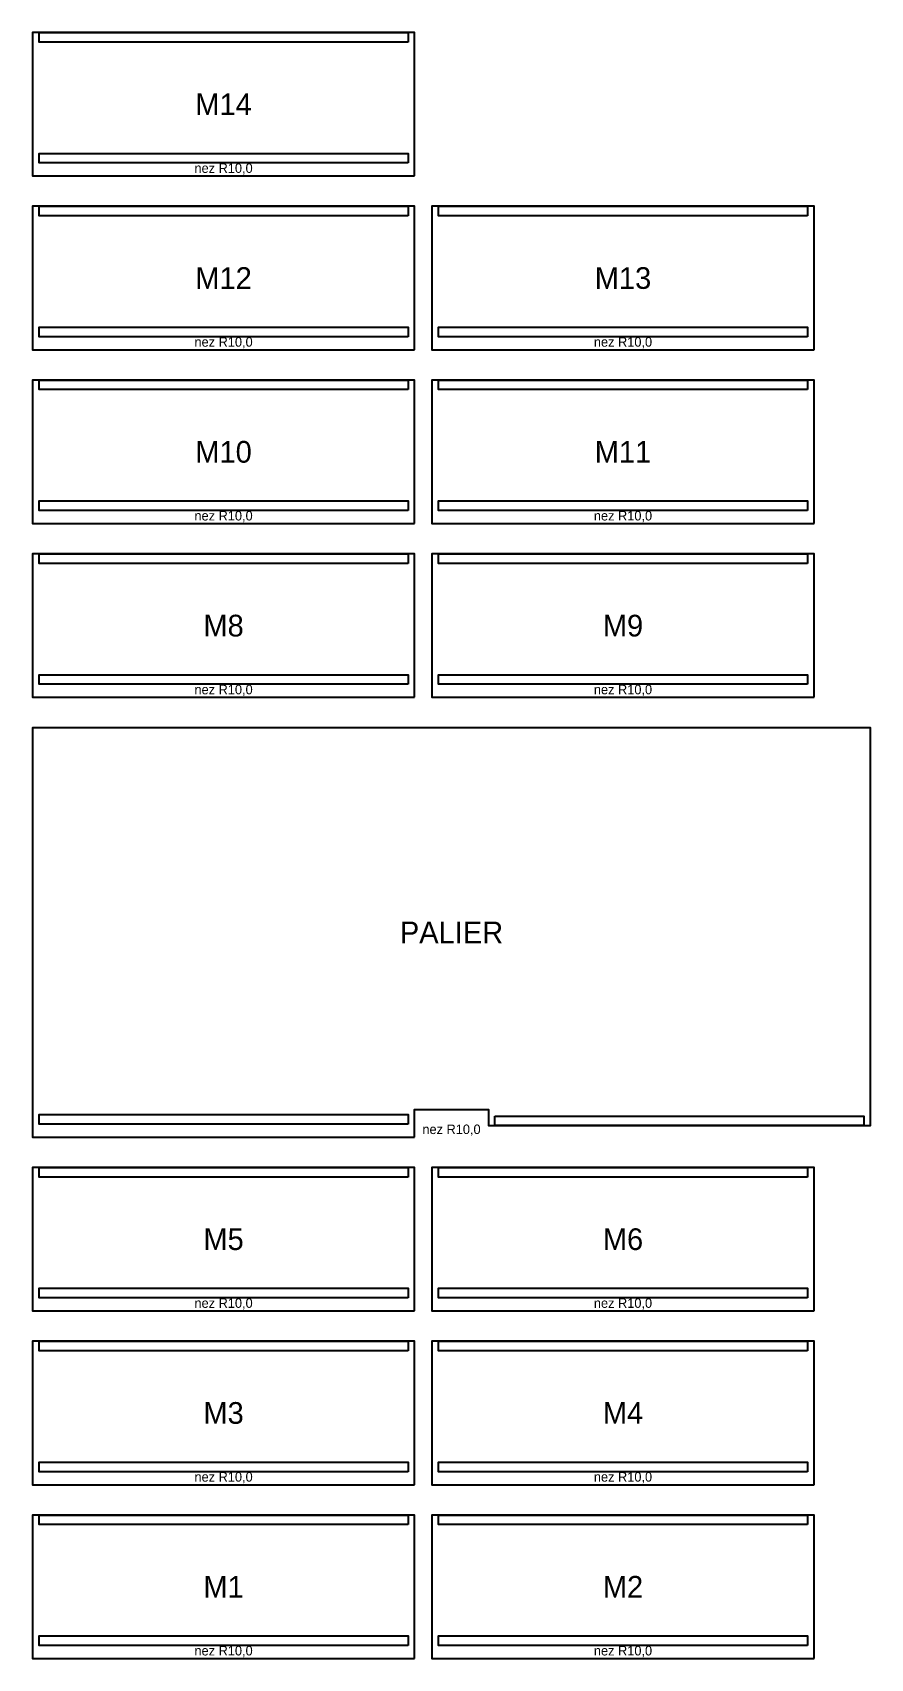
# Model space of a CAD drawing. Header units: millimetres. Extents: x 0 to 1930, y 0 to 3748.
import ezdxf
from ezdxf.enums import TextEntityAlignment as Align

# ---------------------------------------------------------------- set-up
doc = ezdxf.new("R2010")
doc.units = ezdxf.units.MM
for name, color, linetype in [('CM_DESSOUS', 4, 'CONTINUOUS'), ('CM_DESSUS', 5, 'CONTINUOUS'), ('DECOUPE', 7, 'CONTINUOUS'), ('TEXTE', 3, 'CONTINUOUS')]:
    doc.layers.add(name, color=color, linetype=linetype)

msp = doc.modelspace()

# ---------------------------------------------------------------- linework, layer by layer
at = {"layer": 'CM_DESSOUS'}
for points in [[(865, 3447), (15, 3447), (15, 3469), (865, 3469)], [(865, 3046.429), (15, 3046.429), (15, 3068.429), (865, 3068.429)], [(1785, 3046.429), (935, 3046.429), (935, 3068.429), (1785, 3068.429)], [(865, 2645.857), (15, 2645.857), (15, 2667.857), (865, 2667.857)], [(1785, 2645.857), (935, 2645.857), (935, 2667.857), (1785, 2667.857)], [(865, 2245.286), (15, 2245.286), (15, 2267.286), (865, 2267.286)], [(1785, 2245.286), (935, 2245.286), (935, 2267.286), (1785, 2267.286)], [(865, 1231.714), (15, 1231.714), (15, 1253.714), (865, 1253.714)], [(865, 831.143), (15, 831.143), (15, 853.143), (865, 853.143)], [(1785, 831.143), (935, 831.143), (935, 853.143), (1785, 853.143)], [(865, 430.571), (15, 430.571), (15, 452.571), (865, 452.571)], [(1785, 430.571), (935, 430.571), (935, 452.571), (1785, 452.571)], [(865, 30), (15, 30), (15, 52), (865, 52)], [(1785, 30), (935, 30), (935, 52), (1785, 52)]]:
    msp.add_lwpolyline(points, close=True, dxfattribs=at)
at = {"layer": 'CM_DESSUS'}
for points in [[(865, 3725.571), (15, 3725.571), (15, 3747.571), (865, 3747.571)], [(865, 3325), (15, 3325), (15, 3347), (865, 3347)], [(1785, 3325), (935, 3325), (935, 3347), (1785, 3347)], [(865, 2924.429), (15, 2924.429), (15, 2946.429), (865, 2946.429)], [(1785, 2924.429), (935, 2924.429), (935, 2946.429), (1785, 2946.429)], [(865, 2523.857), (15, 2523.857), (15, 2545.857), (865, 2545.857)], [(1785, 2523.857), (935, 2523.857), (935, 2545.857), (1785, 2545.857)], [(1065, 1250.286), (1915, 1250.286), (1915, 1228.286), (1065, 1228.286)], [(865, 1109.714), (15, 1109.714), (15, 1131.714), (865, 1131.714)], [(1785, 1109.714), (935, 1109.714), (935, 1131.714), (1785, 1131.714)], [(865, 709.143), (15, 709.143), (15, 731.143), (865, 731.143)], [(1785, 709.143), (935, 709.143), (935, 731.143), (1785, 731.143)], [(865, 308.571), (15, 308.571), (15, 330.571), (865, 330.571)], [(1785, 308.571), (935, 308.571), (935, 330.571), (1785, 330.571)]]:
    msp.add_lwpolyline(points, close=True, dxfattribs=at)
at = {"layer": 'DECOUPE'}
for points in [[(880, 3417), (880, 3695.571), (880, 3747.571), (0, 3747.571), (0, 3695.571), (0, 3417)], [(880, 3016.429), (880, 3347), (0, 3347), (0, 3016.429)], [(1800, 3016.429), (1800, 3347), (920, 3347), (920, 3016.429)], [(880, 2615.857), (880, 2946.429), (0, 2946.429), (0, 2615.857)], [(1800, 2615.857), (1800, 2946.429), (920, 2946.429), (920, 2615.857)], [(880, 2215.286), (880, 2230.286), (880, 2545.857), (0, 2545.857), (0, 2215.286)], [(1800, 2215.286), (1800, 2545.857), (920, 2545.857), (920, 2215.286)], [(880, 1201.714), (880, 1265.286), (1050, 1265.286), (1050, 1228.286), (1930, 1228.286), (1930, 2145.286), (0, 2145.286), (0, 1201.714)], [(880, 801.143), (880, 1131.714), (0, 1131.714), (0, 801.143)], [(1800, 801.143), (1800, 1131.714), (920, 1131.714), (920, 801.143)], [(880, 400.571), (880, 731.143), (0, 731.143), (0, 400.571)], [(1800, 400.571), (1800, 731.143), (920, 731.143), (920, 400.571)], [(880, 0), (880, 330.571), (0, 330.571), (0, 0)], [(1800, 0), (1800, 330.571), (920, 330.571), (920, 0)]]:
    msp.add_lwpolyline(points, close=True, dxfattribs=at)

# ---------------------------------------------------------------- texts
at = {"layer": 'TEXTE'}
for s, height, p in [('M14', 50, (440, 3582.286)), ('nez R10,0', 22, (440, 3435)), ('M12', 50, (440, 3181.714)), ('M13', 50, (1360, 3181.714)), ('nez R10,0', 22, (440, 3034.429)), ('nez R10,0', 22, (1360, 3034.429)), ('M10', 50, (440, 2781.143)), ('M11', 50, (1360, 2781.143)), ('nez R10,0', 22, (440, 2633.857)), ('nez R10,0', 22, (1360, 2633.857)), ('M8', 50, (440, 2380.571)), ('M9', 50, (1360, 2380.571)), ('nez R10,0', 22, (440, 2233.286)), ('nez R10,0', 22, (1360, 2233.286)), ('PALIER', 50, (965, 1673.5)), ('nez R10,0', 22, (965, 1219.714)), ('M5', 50, (440, 966.429)), ('M6', 50, (1360, 966.429)), ('nez R10,0', 22, (440, 819.143)), ('nez R10,0', 22, (1360, 819.143)), ('M3', 50, (440, 565.857)), ('M4', 50, (1360, 565.857)), ('nez R10,0', 22, (440, 418.571)), ('nez R10,0', 22, (1360, 418.571)), ('M1', 50, (440, 165.286)), ('M2', 50, (1360, 165.286)), ('nez R10,0', 22, (440, 18)), ('nez R10,0', 22, (1360, 18))]:
    msp.add_text(s, height=height, dxfattribs=at).set_placement(p, align=Align.MIDDLE_CENTER)

doc.saveas('drawing.dxf')
